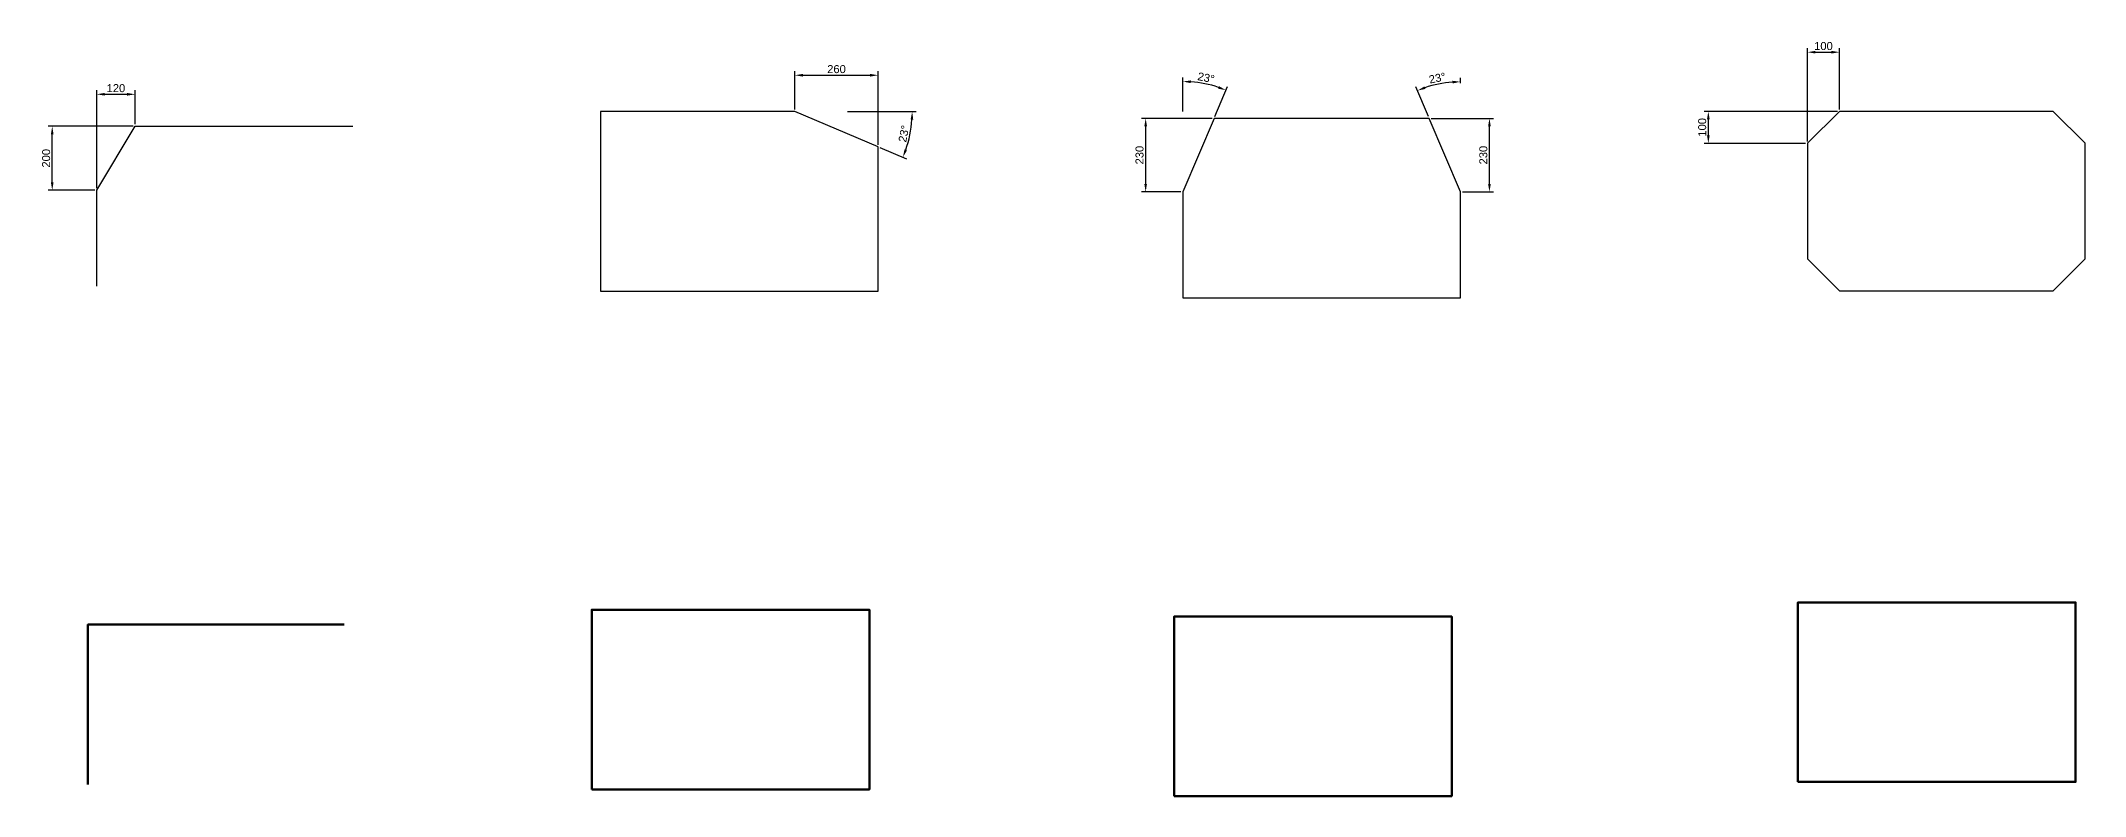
# Model space of a CAD drawing. Header units: centimetres. Extents: x 97323 to 265176, y 25162 to 39605.
# Drawn here: x 251354 to 257741, y 32235 to 34597 of the extents above; entities that cross this region are included whole.
import ezdxf

# ---------------------------------------------------------------- set-up
doc = ezdxf.new("R2010")
doc.units = ezdxf.units.CM
doc.header["$LTSCALE"] = 0.4
doc.header["$PDSIZE"] = 50
for name, color, linetype, lineweight in [('01-FORT-4', 70, 'Continuous', 50), ('01-FORT-5', 133, 'Continuous', 25), ('085-COTATION', 140, 'Continuous', 5)]:
    doc.layers.add(name, color=color, linetype=linetype, lineweight=lineweight)
doc.styles.add('ARIAL-SD', font='arial.ttf')
doc.dimstyles.new('ISO-25-SD', dxfattribs={"dimscale": 10, "dimtxt": 2.5, "dimasz": 2.5, "dimexe": 1.25, "dimexo": 0.625, "dimtad": 1, "dimtoh": 1, "dimtxsty": 'ARIAL-SD', "dimcen": 0, "dimadec": 0, "dimazin": 0, "dimtfac": 1, "dimtofl": 0, "dimtmove": 0, "dimatfit": 3, "dimfxl": 1, "dimarcsym": 0})

# ---------------------------------------------------------------- blocks, each defined once
blk = doc.blocks.new('*D12')
at = {"layer": '085-COTATION', "color": 0, "lineweight": -2, "transparency": 16777216}
for p, q in [((251641.9, 34329.8), (251376.6, 34329.8)), ((251389.1, 34154.8), (251389.1, 34304.8)), ((251521.9, 34129.8), (251376.6, 34129.8))]:
    blk.add_line(p, q, dxfattribs=at)
at = {"layer": '085-COTATION', "color": 0, "transparency": 16777216}
for points in [[(251384.9, 34304.8), (251393.2, 34304.8), (251389.1, 34329.8)], [(251384.9, 34154.8), (251393.2, 34154.8), (251389.1, 34129.8)]]:
    blk.add_solid(points, dxfattribs=at)
at = {"layer": 'Defpoints', "color": 0, "transparency": 16777216}
for p in [(251389.1, 34329.8), (251648.1, 34329.8), (251528.1, 34129.8)]:
    blk.add_point(p, dxfattribs=at)
at = {"layer": '085-COTATION', "color": 0, "transparency": 16777216, "insert": (251370.1, 34229.8), "char_height": 25, "attachment_point": 5, "rotation": 90, "style": 'ARIAL-SD'}
blk.add_mtext('200', dxfattribs=at)
blk = doc.blocks.new('*D7')
at = {"layer": '085-COTATION', "color": 0, "lineweight": -2, "transparency": 16777216}
for p, q in [((251528.1, 34136), (251528.1, 34442.4)), ((251553.1, 34429.9), (251623.1, 34429.9)), ((251648.1, 34336), (251648.1, 34442.4))]:
    blk.add_line(p, q, dxfattribs=at)
at = {"layer": '085-COTATION', "color": 0, "transparency": 16777216}
for points in [[(251553.1, 34434.1), (251553.1, 34425.7), (251528.1, 34429.9)], [(251623.1, 34434.1), (251623.1, 34425.7), (251648.1, 34429.9)]]:
    blk.add_solid(points, dxfattribs=at)
at = {"layer": 'Defpoints', "color": 0, "transparency": 16777216}
for p in [(251648.1, 34429.9), (251648.1, 34329.8), (251528.1, 34129.8)]:
    blk.add_point(p, dxfattribs=at)
at = {"layer": '085-COTATION', "color": 0, "transparency": 16777216, "insert": (251588.1, 34448.9), "char_height": 25, "attachment_point": 5, "style": 'ARIAL-SD'}
blk.add_mtext('120', dxfattribs=at)
blk = doc.blocks.new('*D13')
at = {"layer": '085-COTATION', "color": 0, "lineweight": -2, "transparency": 16777216}
for p, q in [((253709.6, 34382.2), (253709.6, 34501.9)), ((253969.6, 34271.8), (253969.6, 34501.9)), ((253734.6, 34489.4), (253944.6, 34489.4))]:
    blk.add_line(p, q, dxfattribs=at)
at = {"layer": '085-COTATION', "color": 0, "transparency": 16777216}
for points in [[(253734.6, 34493.6), (253734.6, 34485.3), (253709.6, 34489.4)], [(253944.6, 34493.6), (253944.6, 34485.3), (253969.6, 34489.4)]]:
    blk.add_solid(points, dxfattribs=at)
at = {"layer": 'Defpoints', "color": 0, "transparency": 16777216}
for p in [(253969.6, 34489.4), (253709.6, 34375.9), (253969.6, 34265.5)]:
    blk.add_point(p, dxfattribs=at)
at = {"layer": '085-COTATION', "color": 0, "transparency": 16777216, "insert": (253839.6, 34508.5), "char_height": 25, "attachment_point": 5, "style": 'ARIAL-SD'}
blk.add_mtext('260', dxfattribs=at)
blk = doc.blocks.new('*D8')
at = {"layer": '085-COTATION', "color": 0, "lineweight": -2, "transparency": 16777216}
for p, q in [((253873.9, 34375.9), (254088.6, 34375.9)), ((253975.3, 34263.1), (254058.5, 34227.8))]:
    blk.add_line(p, q, dxfattribs=at)
blk.add_arc((253709.6, 34375.9), 366.5, 340.90856, 356.09144, dxfattribs=at)
at = {"layer": '085-COTATION', "color": 0, "transparency": 16777216}
for points in [[(254071.1, 34351.1), (254079.4, 34350.8), (254076.1, 34375.9)], [(254059.8, 34254.5), (254052.1, 34257.5), (254047, 34232.7)]]:
    blk.add_solid(points, dxfattribs=at)
at = {"layer": 'Defpoints', "color": 0, "transparency": 16777216}
for p in [(253709.6, 34375.9), (253867.6, 34375.9), (253969.6, 34265.5), (254063.1, 34279)]:
    blk.add_point(p, dxfattribs=at)
at = {"layer": '085-COTATION', "color": 0, "transparency": 16777216, "insert": (254050.1, 34306.6), "char_height": 25, "attachment_point": 5, "rotation": 78.5, "style": 'ARIAL-SD'}
blk.add_mtext('23°', dxfattribs=at)
blk = doc.blocks.new('*D14')
at = {"layer": '085-COTATION', "color": 0, "lineweight": -2, "transparency": 16777216}
for p, q in [((254921.7, 34376.6), (254921.7, 34482.4)), ((255021.7, 34360.4), (255061.5, 34454))]:
    blk.add_line(p, q, dxfattribs=at)
blk.add_arc((254921.7, 34124.7), 345.3, 71.14976, 85.85024, dxfattribs=at)
at = {"layer": '085-COTATION', "color": 0, "transparency": 16777216}
for points in [[(254946.5, 34464.9), (254946.8, 34473.2), (254921.7, 34469.9)], [(255034.7, 34455.3), (255031.7, 34447.5), (255056.6, 34442.5)]]:
    blk.add_solid(points, dxfattribs=at)
at = {"layer": 'Defpoints', "color": 0, "transparency": 16777216}
for p in [(255013, 34457.6), (254921.7, 34370.4), (255019.3, 34354.7), (254921.7, 34124.7)]:
    blk.add_point(p, dxfattribs=at)
at = {"layer": '085-COTATION', "color": 0, "transparency": 16777216, "insert": (254994.3, 34481.6), "char_height": 25, "attachment_point": 5, "rotation": 348.5, "style": 'ARIAL-SD'}
blk.add_mtext('23°', dxfattribs=at)
blk = doc.blocks.new('*D15')
at = {"layer": '085-COTATION', "color": 0, "lineweight": -2, "transparency": 16777216}
for p, q in [((255689.2, 34360.4), (255649.9, 34453)), ((255789.3, 34464.9), (255789.3, 34481.4))]:
    blk.add_line(p, q, dxfattribs=at)
blk.add_arc((255789.3, 34124.7), 344.2, 94.16231, 108.83769, dxfattribs=at)
at = {"layer": '085-COTATION', "color": 0, "transparency": 16777216}
for points in [[(255679.6, 34446.6), (255676.6, 34454.4), (255654.8, 34441.5)], [(255764.1, 34472.2), (255764.4, 34463.8), (255789.3, 34468.9)]]:
    blk.add_solid(points, dxfattribs=at)
at = {"layer": 'Defpoints', "color": 0, "transparency": 16777216}
for p in [(255743.3, 34465.8), (255789.3, 34458.7), (255691.6, 34354.7), (255789.3, 34124.7)]:
    blk.add_point(p, dxfattribs=at)
at = {"layer": '085-COTATION', "color": 0, "transparency": 16777216, "insert": (255716.8, 34480.6), "char_height": 25, "attachment_point": 5, "rotation": 11.5, "style": 'ARIAL-SD'}
blk.add_mtext('23°', dxfattribs=at)
blk = doc.blocks.new('*D16')
at = {"layer": '085-COTATION', "color": 0, "lineweight": -2, "transparency": 16777216}
for p, q in [((255013.1, 34354.7), (254793.1, 34354.7)), ((254805.6, 34329.7), (254805.6, 34149.7)), ((254915.4, 34124.7), (254793.1, 34124.7))]:
    blk.add_line(p, q, dxfattribs=at)
at = {"layer": '085-COTATION', "color": 0, "transparency": 16777216}
for points in [[(254801.4, 34329.7), (254809.7, 34329.7), (254805.6, 34354.7)], [(254801.4, 34149.7), (254809.7, 34149.7), (254805.6, 34124.7)]]:
    blk.add_solid(points, dxfattribs=at)
at = {"layer": 'Defpoints', "color": 0, "transparency": 16777216}
for p in [(255019.3, 34354.7), (254805.6, 34124.7), (254921.7, 34124.7)]:
    blk.add_point(p, dxfattribs=at)
at = {"layer": '085-COTATION', "color": 0, "transparency": 16777216, "insert": (254786.5, 34239.7), "char_height": 25, "attachment_point": 5, "rotation": 90, "style": 'ARIAL-SD'}
blk.add_mtext('230', dxfattribs=at)
blk = doc.blocks.new('*D17')
at = {"layer": '085-COTATION', "color": 0, "lineweight": -2, "transparency": 16777216}
for p, q in [((255697.9, 34354.7), (255892.2, 34354.7)), ((255879.7, 34149.7), (255879.7, 34329.7)), ((255795.5, 34124.7), (255892.2, 34124.7))]:
    blk.add_line(p, q, dxfattribs=at)
at = {"layer": '085-COTATION', "color": 0, "transparency": 16777216}
for points in [[(255875.5, 34329.7), (255883.9, 34329.7), (255879.7, 34354.7)], [(255875.5, 34149.7), (255883.9, 34149.7), (255879.7, 34124.7)]]:
    blk.add_solid(points, dxfattribs=at)
at = {"layer": 'Defpoints', "color": 0, "transparency": 16777216}
for p in [(255691.6, 34354.7), (255879.7, 34354.7), (255789.3, 34124.7)]:
    blk.add_point(p, dxfattribs=at)
at = {"layer": '085-COTATION', "color": 0, "transparency": 16777216, "insert": (255860.7, 34239.7), "char_height": 25, "attachment_point": 5, "rotation": 90, "style": 'ARIAL-SD'}
blk.add_mtext('230', dxfattribs=at)
blk = doc.blocks.new('*D18')
at = {"layer": '085-COTATION', "color": 0, "lineweight": -2, "transparency": 16777216}
for p, q in [((256967.1, 34376.5), (256551.1, 34376.5)), ((256563.6, 34351.5), (256563.6, 34301.5)), ((256867.1, 34276.5), (256551.1, 34276.5))]:
    blk.add_line(p, q, dxfattribs=at)
at = {"layer": '085-COTATION', "color": 0, "transparency": 16777216}
for points in [[(256559.5, 34351.5), (256567.8, 34351.5), (256563.6, 34376.5)], [(256559.5, 34301.5), (256567.8, 34301.5), (256563.6, 34276.5)]]:
    blk.add_solid(points, dxfattribs=at)
at = {"layer": 'Defpoints', "color": 0, "transparency": 16777216}
for p in [(256973.4, 34376.5), (256563.6, 34276.5), (256873.4, 34276.5)]:
    blk.add_point(p, dxfattribs=at)
at = {"layer": '085-COTATION', "color": 0, "transparency": 16777216, "insert": (256544.6, 34326.5), "char_height": 25, "attachment_point": 5, "rotation": 90, "style": 'ARIAL-SD'}
blk.add_mtext('100', dxfattribs=at)
blk = doc.blocks.new('*D9')
at = {"layer": '085-COTATION', "color": 0, "lineweight": -2, "transparency": 16777216}
for p, q in [((256873.4, 34282.8), (256873.4, 34574)), ((256898.4, 34561.5), (256948.4, 34561.5)), ((256973.4, 34382.8), (256973.4, 34574))]:
    blk.add_line(p, q, dxfattribs=at)
at = {"layer": '085-COTATION', "color": 0, "transparency": 16777216}
for points in [[(256898.4, 34565.7), (256898.4, 34557.4), (256873.4, 34561.5)], [(256948.4, 34565.7), (256948.4, 34557.4), (256973.4, 34561.5)]]:
    blk.add_solid(points, dxfattribs=at)
at = {"layer": 'Defpoints', "color": 0, "transparency": 16777216}
for p in [(256973.4, 34561.5), (256973.4, 34376.5), (256873.4, 34276.5)]:
    blk.add_point(p, dxfattribs=at)
at = {"layer": '085-COTATION', "color": 0, "transparency": 16777216, "insert": (256923.4, 34580.6), "char_height": 25, "attachment_point": 5, "style": 'ARIAL-SD'}
blk.add_mtext('100', dxfattribs=at)

msp = doc.modelspace()

# ---------------------------------------------------------------- linework, layer by layer
at = {"layer": '01-FORT-4'}
for points in [[(256843.446, 32279.775), (257711.034, 32279.775), (257711.034, 32841.319), (256843.446, 32841.319)], [(253074.652, 32256.618), (253942.239, 32256.618), (253942.239, 32818.162), (253074.652, 32818.162)], [(254894.356, 32235.396), (255761.943, 32235.396), (255761.943, 32796.941), (254894.356, 32796.941)]]:
    msp.add_lwpolyline(points, close=True, dxfattribs=at)
msp.add_lwpolyline([(251500.792, 32272.035), (251500.792, 32772.035), (252300.792, 32772.035)], dxfattribs=at)
at = {"layer": '01-FORT-5'}
for points in [[(253101.975, 33814.365), (253969.562, 33814.365), (253969.562, 34265.546), (253709.562, 34375.909), (253101.975, 34375.909)], [(256973.372, 33815.004), (257640.96, 33815.004), (257740.96, 33915.004), (257740.96, 34276.549), (257640.96, 34376.549), (256973.372, 34376.549), (256873.372, 34276.549), (256873.372, 33915.004)], [(254921.678, 33793.143), (255789.266, 33793.143), (255789.266, 34124.688), (255691.637, 34354.688), (255019.308, 34354.688), (254921.678, 34124.688)]]:
    msp.add_lwpolyline(points, close=True, dxfattribs=at)
msp.add_lwpolyline([(251528.114, 33829.782), (251528.114, 34129.782), (251648.114, 34329.782), (252328.114, 34329.782)], dxfattribs=at)

# ---------------------------------------------------------------- dimensions: what is measured, and where the dimension line sits
at = {"layer": '085-COTATION'}
for base, p1, p2, picture, middle in [((256973.372, 34561.544), (256873.372, 34276.549), (256973.372, 34376.549), '*D9', (256923.372, 34580.558)), ((253969.562, 34489.445), (253709.562, 34375.909), (253969.562, 34265.546), '*D13', (253839.562, 34508.459)), ((251648.114, 34429.888), (251528.114, 34129.782), (251648.114, 34329.782), '*D7', (251588.114, 34448.903))]:
    dim = msp.add_linear_dim(base=base, p1=p1, p2=p2, dimstyle='ISO-25-SD', dxfattribs=at)
    dim.commit()
    dim.dimension.update_dxf_attribs({"geometry": picture, "text_midpoint": middle})
for base, center, p1, p2, picture, middle in [((255012.975, 34457.648), (254921.678, 34124.688), (254921.678, 34370.386), (255019.308, 34354.688), '*D14', (254994.303, 34481.648)), ((255743.345, 34465.821), (255789.266, 34124.688), (255789.266, 34458.687), (255691.637, 34354.688), '*D15', (255716.849, 34480.629)), ((254063.062, 34278.982), (253709.562, 34375.909), (253867.628, 34375.909), (253969.562, 34265.546), '*D8', (254050.11, 34306.624))]:
    dim = msp.add_angular_dim_3p(base=base, center=center, p1=p1, p2=p2, dimstyle='ISO-25-SD', dxfattribs=at)
    dim.commit()
    dim.dimension.update_dxf_attribs({"geometry": picture, "text_midpoint": middle})
for base, p1, p2, picture, middle in [((256563.633, 34276.549), (256973.372, 34376.549), (256873.372, 34276.549), '*D18', (256544.619, 34326.549)), ((251389.069, 34329.782), (251528.114, 34129.782), (251648.114, 34329.782), '*D12', (251370.054, 34229.782)), ((254805.571, 34124.688), (255019.308, 34354.688), (254921.678, 34124.688), '*D16', (254786.548, 34239.688)), ((255879.711, 34354.688), (255789.266, 34124.688), (255691.637, 34354.688), '*D17', (255860.688, 34239.688))]:
    dim = msp.add_linear_dim(base=base, p1=p1, p2=p2, angle=90, dimstyle='ISO-25-SD', dxfattribs=at)
    dim.commit()
    dim.dimension.update_dxf_attribs({"geometry": picture, "text_midpoint": middle})

doc.saveas('drawing.dxf')
